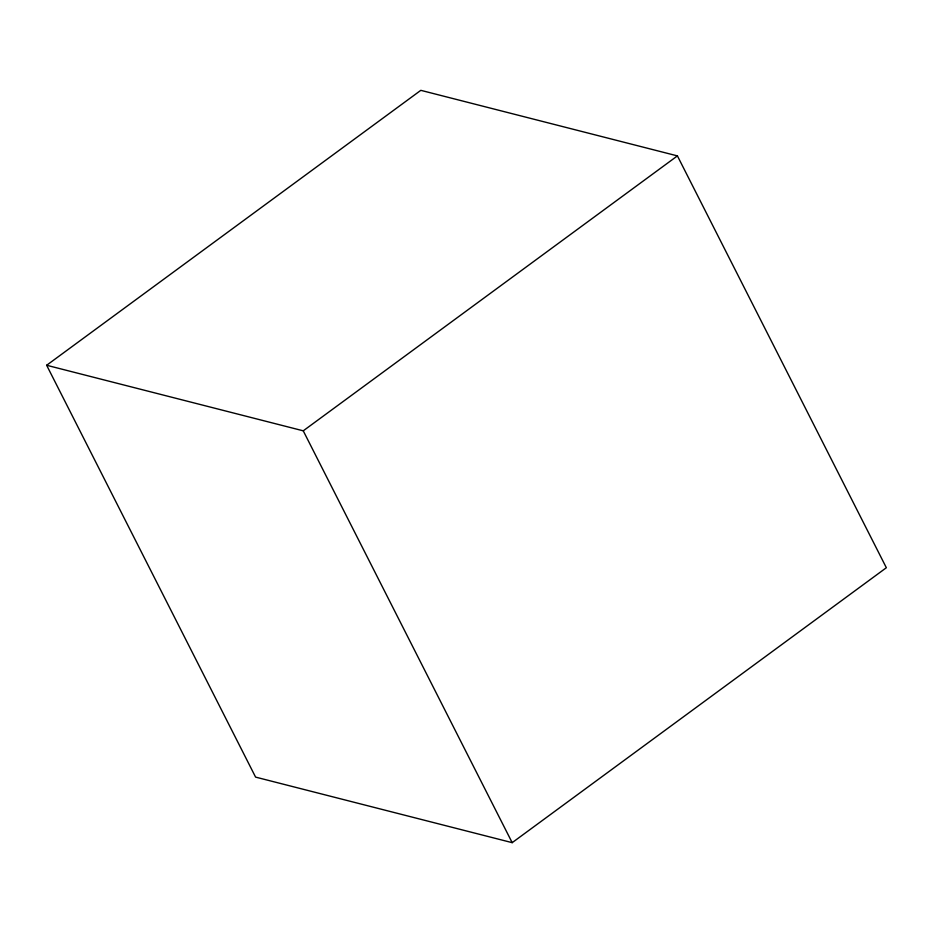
<?xml version="1.0" encoding="UTF-8"?>
<svg xmlns="http://www.w3.org/2000/svg" width="933" height="933" viewBox="0 0 933 933"><rect width="100%" height="100%" fill="white"/><g stroke="black" fill="none" stroke-linecap="round" stroke-linejoin="round"><path stroke-width="1.4" d="M46.65 365.269L420.818 90.338L677.416 155.893L886.35 567.731L512.182 842.662L255.584 777.107L46.65 365.269L303.248 430.824L512.182 842.662M303.248 430.824L677.416 155.893"/></g></svg>
